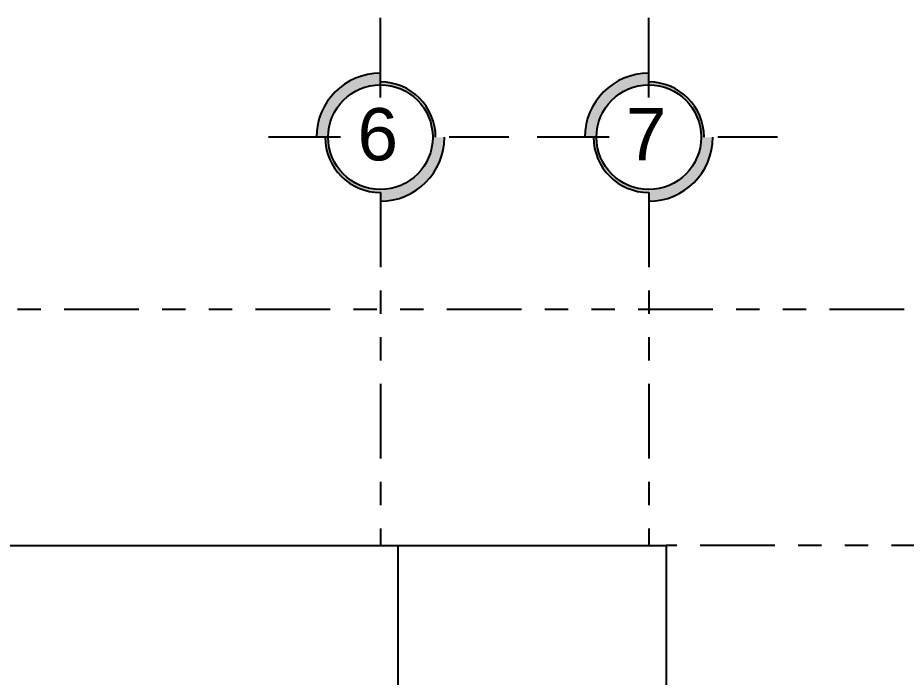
# Model space of a CAD drawing. Header units: inches. Extents: x 0.9 to 45.9, y 0.4 to 30.4.
# Drawn here: x 25.281 to 29.088, y 12.25 to 15.076 of the extents above; entities that cross this region are included whole.
import ezdxf

# ---------------------------------------------------------------- set-up
doc = ezdxf.new("R2010")
doc.units = ezdxf.units.IN
doc.header["$MEASUREMENT"] = 0
doc.linetypes.add('JIS_09_08', pattern=[10.75, 8, -0.55, 0.55, -0.55, 0.55, -0.55])
for name, color, linetype in [('MUEBLES', 8, 'Continuous'), ('MUROS', 9, 'Continuous'), ('TEXTO', 142, 'Continuous'), ('VENTANAS', 143, 'Continuous')]:
    doc.layers.add(name, color=color, linetype=linetype)
doc.styles.add('TEXTO', font='Arial.ttf', dxfattribs={"width": 0.8, "height": 0.2})

msp = doc.modelspace()

# ---------------------------------------------------------------- hatches: boundary and pattern name
at = {"layer": 'VENTANAS'}
h = msp.add_hatch(color=0, dxfattribs=at)
h.paths.add_polyline_path([(26.5607, 14.5638), (26.6107, 14.5638, -0.414214), (26.8349, 14.788), (26.8349, 14.838, 0.414214)])
h.paths.add_polyline_path([(26.8349, 14.3397), (26.8349, 14.2897, 0.414214), (27.109, 14.5638), (27.059, 14.5638, -0.414214)])
h = msp.add_hatch(color=0, dxfattribs=at)
h.paths.add_polyline_path([(27.7107, 14.5638), (27.7607, 14.5638, -0.414214), (27.9849, 14.788), (27.9849, 14.838, 0.414214)])
h.paths.add_polyline_path([(27.9849, 14.3397), (27.9849, 14.2897, 0.414214), (28.259, 14.5638), (28.209, 14.5638, -0.414214)])
h = msp.add_hatch(color=0, dxfattribs=at)
h.paths.add_polyline_path([(26.8349, 14.8005), (26.8349, 14.788, -0.414214), (27.059, 14.5638), (27.0715, 14.5638, 0.414214)])
h.paths.add_polyline_path([(26.8349, 14.3397, -0.414214), (26.6107, 14.5638), (26.5982, 14.5638, 0.414214), (26.8349, 14.3272)])
h = msp.add_hatch(color=0, dxfattribs=at)
h.paths.add_polyline_path([(27.9849, 14.8005), (27.9849, 14.788, -0.414214), (28.209, 14.5638), (28.2215, 14.5638, 0.414214)])
h.paths.add_polyline_path([(27.9849, 14.3397, -0.414214), (27.7607, 14.5638), (27.7482, 14.5638, 0.414214), (27.9849, 14.3272)])

# ---------------------------------------------------------------- linework, layer by layer
at = {"color": 251, "linetype": 'JIS_09_08', "ltscale": 0.04}
for p, q in [((26.8349, 14.3272, -0.074), (26.8349, 12.8141, -0.074)), ((27.9849, 14.3272, -0.074), (27.9849, 12.8141, -0.074)), ((24.6599, 13.8272, -0.104), (35.0849, 13.8272, -0.104)), ((35.0849, 12.8141, -0.0869), (28.0599, 12.8141, -0.074))]:
    msp.add_line(p, q, dxfattribs=at)
at = {"layer": 'MUEBLES', "ltscale": 0.03}
for p, q in [((26.8349, 14.7341, -0.074), (26.8349, 15.0755, -0.074)), ((27.9849, 14.7341, -0.074), (27.9849, 15.0755, -0.074)), ((26.6646, 14.5638, -0.074), (26.356, 14.5638, -0.074)), ((27.3859, 14.5638, -0.074), (27.1301, 14.5638, -0.074)), ((27.2396, 14.5638, -0.074), (27.1301, 14.5638, -0.074)), ((27.8146, 14.5638, -0.074), (27.506, 14.5638, -0.074)), ((28.5359, 14.5638, -0.074), (28.2801, 14.5638, -0.074)), ((28.3896, 14.5638, -0.074), (28.2801, 14.5638, -0.074))]:
    msp.add_line(p, q, dxfattribs=at)
for centre in [(26.8349, 14.5638, -0.074), (27.9849, 14.5638, -0.074)]:
    msp.add_circle(centre, 0.2242, dxfattribs=at)
for centre, radius, start, end in [((26.8349, 14.5638, -0.074), 0.2742, 90, 180), ((27.9849, 14.5638, -0.074), 0.2742, 90, 180), ((26.8349, 14.5638, -0.074), 0.2367, 0, 90), ((27.9849, 14.5638, -0.074), 0.2367, 0, 90), ((26.8349, 14.5638, -0.074), 0.2367, 180, 270), ((26.8349, 14.5638, -0.074), 0.2742, 270, 0), ((27.9849, 14.5638, -0.074), 0.2367, 180, 270), ((27.9849, 14.5638, -0.074), 0.2742, 270, 0)]:
    msp.add_arc(centre, radius, start, end, dxfattribs=at)
at = {"layer": 'MUROS'}
for p, q in [((24.6599, 12.8141, -0.0869), (28.0599, 12.8141, -0.0869)), ((26.9099, 12.8141, -0.074), (26.9099, 9.4343, -0.074)), ((28.0599, 12.8141, -0.074), (28.0599, 11.8885, -0.074))]:
    msp.add_line(p, q, dxfattribs=at)

# ---------------------------------------------------------------- texts
at = {"layer": 'TEXTO', "ltscale": 0.03, "style": 'TEXTO'}
for s, p in [('6', (26.7366, 14.4645, -0.074)), ('7', (27.8866, 14.4645, -0.074))]:
    msp.add_text(s, height=0.2241, dxfattribs=at).set_placement(p)

doc.saveas('drawing.dxf')
